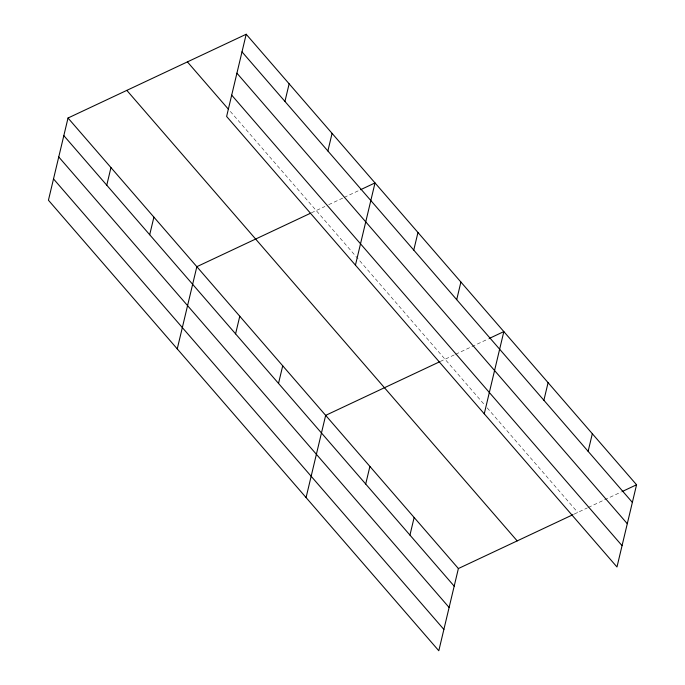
<?xml version="1.0" encoding="UTF-8"?>
<svg xmlns="http://www.w3.org/2000/svg" width="685" height="685" viewBox="0 0 685 685"><rect width="100%" height="100%" fill="white"/><g stroke="black" fill="none" stroke-linecap="round" stroke-linejoin="round"><path stroke-width="0.51" stroke-dasharray="3.42 2.57" d="M311.41 212.829L324.895 206.485M328.749 204.678L343.211 197.879M344.178 197.426L359.599 190.173M440.232 361.5L454.677 354.71M455.645 354.256L488.422 338.844M573.919 514.221L587.405 507.885M588.372 507.431L621.141 492.018M230.34 111.449L484.441 404.715M487.206 407.9L577.763 512.414"/><path stroke-width="1.03" d="M246.198 34.25L226.615 116.459L616.979 566.983L636.562 484.774L246.198 34.25L68.02 118.017L48.438 200.225L438.802 650.75L458.385 568.541L572.96 514.675M106.766 185.19L110.961 167.577M149.698 234.75L153.902 217.136M177.252 348.905L196.843 266.688L310.451 213.275M284.943 101.423L289.138 83.81M235.58 333.869L239.776 316.247M327.884 150.983L332.079 133.361M278.521 383.42L282.717 365.807M355.438 265.129L375.02 182.921L360.567 189.719M306.075 497.575L325.658 415.367L439.273 361.954M413.766 250.093L417.961 232.48M365.704 484.038L369.9 466.425M456.707 299.653L460.902 282.04M409.947 535.096L414.142 517.483M484.261 413.8L503.843 331.591L489.381 338.39M543.89 400.271L548.086 382.65M588.124 451.329L592.328 433.716M622.108 491.573L636.562 484.774M242.002 51.872L632.366 502.388M236.924 73.184L627.289 523.708M231.693 95.147L622.057 545.662M187.399 61.89L228.268 109.052M126.819 90.377L517.184 540.893M68.02 118.017L458.385 568.541M63.825 135.639L454.189 586.154M58.747 156.951L449.112 607.475M53.516 178.913L443.88 629.438"/></g></svg>
